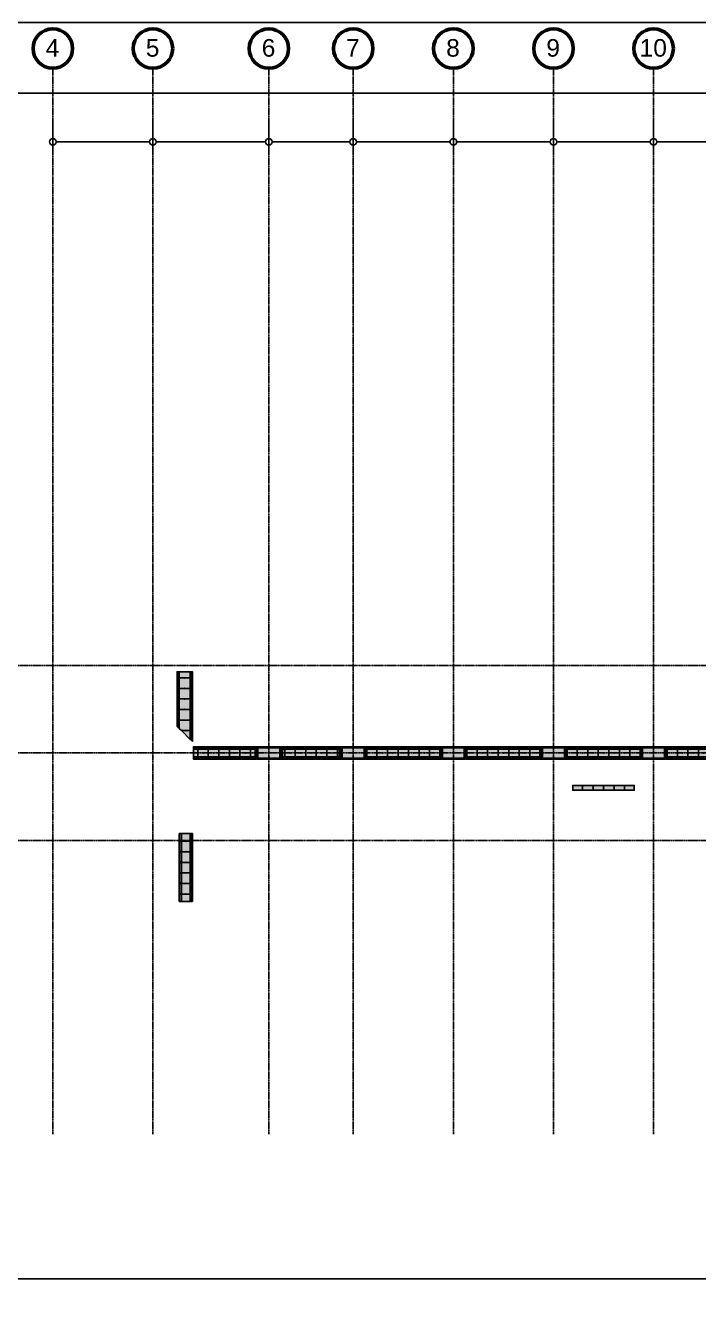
# Model space of a CAD drawing. Header units: millimetres. Extents: x -70132 to 394080, y -1879526 to 121974.
# Drawn here: x 14599 to 91199, y -1453672 to -1308031 of the extents above; entities that cross this region are included whole.
import ezdxf

# ---------------------------------------------------------------- set-up
doc = ezdxf.new("R2010")
doc.units = ezdxf.units.MM
doc.linetypes.add('DPA_Grid _ Level 100', pattern=[10, 5.5, -1.6, 1.3, -1.6])
for name, color, linetype in [('000 - CONCRETE_COL_CUT_COLOR_5', 5, 'Continuous'), ('000 - CONCRETE_COL_HATCH_', 251, 'Continuous'), ('000 - CONCRETE_WALL_CUT_COLOR_1', 1, 'Continuous'), ('000 - CONCRETE_WALL_HATCH_', 251, 'Continuous'), ('009 - AHP_06_PANEL_HATCH_', 251, 'Continuous'), ('009 - AHP_06_PANEL_MAIN_COLOR_1', 3, 'Continuous'), ('009 - AHP_06_PANEL_SYMBOL_', 251, 'Continuous')]:
    doc.layers.add(name, color=color, linetype=linetype)
for name, color, linetype, lineweight in [('A-ANNO-DIMS', 1, 'Continuous', 9), ('S-GRID', 251, 'Continuous', 9), ('S-GRID-IDEN', 3, 'Continuous', 50)]:
    doc.layers.add(name, color=color, linetype=linetype, lineweight=lineweight)
doc.styles.add('Arial_1', font='arial.ttf', dxfattribs={"height": 2000})
doc.styles.add('Arial_2', font='arial.ttf', dxfattribs={"height": 3})
doc.dimstyles.new('DPA-DIM-3_0_C-C', dxfattribs={"dimscale": 304.8, "dimtxt": 1530.3891, "dimasz": 2.46063, "dimexe": 3.28084, "dimexo": 0.0625, "dimgap": 0.82021, "dimtad": 1, "dimdec": 0, "dimzin": 0, "dimdsep": 46, "dimtxsty": 'Arial_2', "dimblk1": 'DOTBLANK', "dimblk2": 'DOTBLANK', "dimsah": 1, "dimcen": 0.09, "dimdle": 3.28084, "dimadec": 8, "dimazin": 0, "dimtfac": 1, "dimtdec": 4, "dimtix": 1, "dimtmove": 0, "dimatfit": 3, "dimfxl": 6.56168, "dimfxlon": 1, "dimtvp": 1, "dimtolj": 1, "dimtzin": 0, "dimarcsym": 2})

# ---------------------------------------------------------------- blocks, each defined once
blk = doc.blocks.new('Grid - 100 Scale-586761-4130-01 MULTIPURPOSE LEVEL- REFLECTED CEILING PLAN')
at = {"layer": 'S-GRID-IDEN'}
blk.add_circle((0, 0), 4.5, dxfattribs=at)
blk = doc.blocks.new('A$C1d97255a')
at = {"layer": 'Defpoints', "color": 250, "linetype": 'DPA_Grid _ Level 100'}
for p, q in [((24895.5, -47274.3), (24895.5, 74011.8)), ((36295.5, -47274.3), (36295.5, 74011.8)), ((49495.5, -47274.3), (49495.5, 74011.8)), ((59095.5, -47274.3), (59095.5, 74011.8)), ((70495.5, -47274.3), (70495.5, 74011.8)), ((81895.5, -47274.3), (81895.5, 74011.8)), ((93295.5, -47274.3), (93295.5, 74011.8)), ((304502.9, 6050), (-58435, 6050)), ((304502.9, -3900), (-58435, -3900)), ((304502.9, -13850), (-58435, -13850))]:
    blk.add_line(p, q, dxfattribs=at)
at = {"layer": 'Defpoints', "color": 250, "xscale": 499.9999999999994, "yscale": 499.9999999999994, "zscale": 499.9999999999994}
for p in [(24895.5, 76261.8), (36295.5, 76261.8), (49495.5, 76261.8), (59095.5, 76261.8), (70495.5, 76261.8), (81895.5, 76261.8), (93295.5, 76261.8)]:
    blk.add_blockref('Grid - 100 Scale-586761-4130-01 MULTIPURPOSE LEVEL- REFLECTED CEILING PLAN', p, dxfattribs=at)
at = {"layer": 'Defpoints', "color": 250, "lineweight": 9, "char_height": 2000, "attachment_point": 1, "style": 'Arial_1'}
for s, insert, width in [('4', (24079.1, 77341.3), 1883.966), ('5', (35479.1, 77341.3), 1883.966), ('6', (48679.1, 77341.3), 1883.966), ('7', (58279.1, 77341.3), 1883.966), ('8', (69679.1, 77341.3), 1883.966), ('9', (81079.1, 77341.3), 1883.966), ('10', (91701.6, 77341.3), 3767.931)]:
    blk.add_mtext(s, dxfattribs=dict(at, insert=insert, width=width))
blk = doc.blocks.new('_DotBlank')
at = {"color": 0, "linetype": 'ByBlock', "lineweight": -2}
blk.add_line((-0.5, 0), (-1, 0), dxfattribs=at)
blk.add_circle((0, 0), 0.5, dxfattribs=at)
blk = doc.blocks.new('*D1406')
at = {"layer": 'A-ANNO-DIMS', "color": 0, "lineweight": -2, "transparency": 16777216}
for p, q in [((17699, -1319271), (17699, -1322252)), ((29099, -1319271), (29099, -1322252)), ((18449, -1321252), (28349, -1321252))]:
    blk.add_line(p, q, dxfattribs=at)
at = {"layer": 'Defpoints', "color": 0, "transparency": 16777216}
for p in [(17699, -1319252), (29099, -1319252), (29099, -1321252)]:
    blk.add_point(p, dxfattribs=at)
at = {"layer": 'A-ANNO-DIMS', "color": 0, "lineweight": -2, "transparency": 16777216, "xscale": 750, "yscale": 750, "zscale": 750, "rotation": 180}
blk.add_blockref('_DotBlank', (17699, -1321252), dxfattribs=at)
at = {"layer": 'A-ANNO-DIMS', "color": 0, "lineweight": -2, "transparency": 16777216, "xscale": 750, "yscale": 750, "zscale": 750}
blk.add_blockref('_DotBlank', (29099, -1321252), dxfattribs=at)
at = {"layer": 'A-ANNO-DIMS', "color": 0, "transparency": 16777216, "insert": (23399, -1321000), "char_height": 3, "width": 6922.07, "attachment_point": 5, "style": 'Arial_2'}
blk.add_mtext('\\A1;11400', dxfattribs=at)
blk = doc.blocks.new('*D1407')
at = {"layer": 'A-ANNO-DIMS', "color": 0, "lineweight": -2, "transparency": 16777216}
for p, q in [((29099, -1319271), (29099, -1322252)), ((42299, -1319271), (42299, -1322252)), ((29849, -1321252), (41549, -1321252))]:
    blk.add_line(p, q, dxfattribs=at)
at = {"layer": 'Defpoints', "color": 0, "transparency": 16777216}
for p in [(29099, -1319252), (42299, -1319252), (42299, -1321252)]:
    blk.add_point(p, dxfattribs=at)
at = {"layer": 'A-ANNO-DIMS', "color": 0, "lineweight": -2, "transparency": 16777216, "xscale": 750, "yscale": 750, "zscale": 750, "rotation": 180}
blk.add_blockref('_DotBlank', (29099, -1321252), dxfattribs=at)
at = {"layer": 'A-ANNO-DIMS', "color": 0, "lineweight": -2, "transparency": 16777216, "xscale": 750, "yscale": 750, "zscale": 750}
blk.add_blockref('_DotBlank', (42299, -1321252), dxfattribs=at)
at = {"layer": 'A-ANNO-DIMS', "color": 0, "transparency": 16777216, "insert": (35699, -1321000), "char_height": 3, "width": 6922.07, "attachment_point": 5, "style": 'Arial_2'}
blk.add_mtext('\\A1;13200', dxfattribs=at)
blk = doc.blocks.new('*D1408')
at = {"layer": 'A-ANNO-DIMS', "color": 0, "lineweight": -2, "transparency": 16777216}
for p, q in [((42299, -1319271), (42299, -1322252)), ((51899, -1319271), (51899, -1322252)), ((43049, -1321252), (51149, -1321252))]:
    blk.add_line(p, q, dxfattribs=at)
at = {"layer": 'Defpoints', "color": 0, "transparency": 16777216}
for p in [(42299, -1319252), (51899, -1319252), (51899, -1321252)]:
    blk.add_point(p, dxfattribs=at)
at = {"layer": 'A-ANNO-DIMS', "color": 0, "lineweight": -2, "transparency": 16777216, "xscale": 750, "yscale": 750, "zscale": 750, "rotation": 180}
blk.add_blockref('_DotBlank', (42299, -1321252), dxfattribs=at)
at = {"layer": 'A-ANNO-DIMS', "color": 0, "lineweight": -2, "transparency": 16777216, "xscale": 750, "yscale": 750, "zscale": 750}
blk.add_blockref('_DotBlank', (51899, -1321252), dxfattribs=at)
at = {"layer": 'A-ANNO-DIMS', "color": 0, "transparency": 16777216, "insert": (47099, -1321000), "char_height": 3, "width": 5537.65, "attachment_point": 5, "style": 'Arial_2'}
blk.add_mtext('\\A1;9600', dxfattribs=at)
blk = doc.blocks.new('*D1409')
at = {"layer": 'A-ANNO-DIMS', "color": 0, "lineweight": -2, "transparency": 16777216}
for p, q in [((51899, -1319271), (51899, -1322252)), ((63299, -1319271), (63299, -1322252)), ((52649, -1321252), (62549, -1321252))]:
    blk.add_line(p, q, dxfattribs=at)
at = {"layer": 'Defpoints', "color": 0, "transparency": 16777216}
for p in [(51899, -1319252), (63299, -1319252), (63299, -1321252)]:
    blk.add_point(p, dxfattribs=at)
at = {"layer": 'A-ANNO-DIMS', "color": 0, "lineweight": -2, "transparency": 16777216, "xscale": 750, "yscale": 750, "zscale": 750, "rotation": 180}
blk.add_blockref('_DotBlank', (51899, -1321252), dxfattribs=at)
at = {"layer": 'A-ANNO-DIMS', "color": 0, "lineweight": -2, "transparency": 16777216, "xscale": 750, "yscale": 750, "zscale": 750}
blk.add_blockref('_DotBlank', (63299, -1321252), dxfattribs=at)
at = {"layer": 'A-ANNO-DIMS', "color": 0, "transparency": 16777216, "insert": (57599, -1321000), "char_height": 3, "width": 6922.07, "attachment_point": 5, "style": 'Arial_2'}
blk.add_mtext('\\A1;11400', dxfattribs=at)
blk = doc.blocks.new('*D1410')
at = {"layer": 'A-ANNO-DIMS', "color": 0, "lineweight": -2, "transparency": 16777216}
for p, q in [((63299, -1319271), (63299, -1322252)), ((74699, -1319271), (74699, -1322252)), ((64049, -1321252), (73949, -1321252))]:
    blk.add_line(p, q, dxfattribs=at)
at = {"layer": 'Defpoints', "color": 0, "transparency": 16777216}
for p in [(63299, -1319252), (74699, -1319252), (74699, -1321252)]:
    blk.add_point(p, dxfattribs=at)
at = {"layer": 'A-ANNO-DIMS', "color": 0, "lineweight": -2, "transparency": 16777216, "xscale": 750, "yscale": 750, "zscale": 750, "rotation": 180}
blk.add_blockref('_DotBlank', (63299, -1321252), dxfattribs=at)
at = {"layer": 'A-ANNO-DIMS', "color": 0, "lineweight": -2, "transparency": 16777216, "xscale": 750, "yscale": 750, "zscale": 750}
blk.add_blockref('_DotBlank', (74699, -1321252), dxfattribs=at)
at = {"layer": 'A-ANNO-DIMS', "color": 0, "transparency": 16777216, "insert": (68999, -1321000), "char_height": 3, "width": 6922.07, "attachment_point": 5, "style": 'Arial_2'}
blk.add_mtext('\\A1;11400', dxfattribs=at)
blk = doc.blocks.new('*D1411')
at = {"layer": 'A-ANNO-DIMS', "color": 0, "lineweight": -2, "transparency": 16777216}
for p, q in [((74699, -1319271), (74699, -1322252)), ((86099, -1319271), (86099, -1322252)), ((75449, -1321252), (85349, -1321252))]:
    blk.add_line(p, q, dxfattribs=at)
at = {"layer": 'Defpoints', "color": 0, "transparency": 16777216}
for p in [(74699, -1319252), (86099, -1319252), (86099, -1321252)]:
    blk.add_point(p, dxfattribs=at)
at = {"layer": 'A-ANNO-DIMS', "color": 0, "lineweight": -2, "transparency": 16777216, "xscale": 750, "yscale": 750, "zscale": 750, "rotation": 180}
blk.add_blockref('_DotBlank', (74699, -1321252), dxfattribs=at)
at = {"layer": 'A-ANNO-DIMS', "color": 0, "lineweight": -2, "transparency": 16777216, "xscale": 750, "yscale": 750, "zscale": 750}
blk.add_blockref('_DotBlank', (86099, -1321252), dxfattribs=at)
at = {"layer": 'A-ANNO-DIMS', "color": 0, "transparency": 16777216, "insert": (80399, -1321000), "char_height": 3, "width": 6922.07, "attachment_point": 5, "style": 'Arial_2'}
blk.add_mtext('\\A1;11400', dxfattribs=at)
blk = doc.blocks.new('*D1412')
at = {"layer": 'A-ANNO-DIMS', "color": 0, "lineweight": -2, "transparency": 16777216}
for p, q in [((86099, -1319271), (86099, -1322252)), ((97499, -1319271), (97499, -1322252)), ((86849, -1321252), (96749, -1321252))]:
    blk.add_line(p, q, dxfattribs=at)
at = {"layer": 'Defpoints', "color": 0, "transparency": 16777216}
for p in [(86099, -1319252), (97499, -1319252), (97499, -1321252)]:
    blk.add_point(p, dxfattribs=at)
at = {"layer": 'A-ANNO-DIMS', "color": 0, "lineweight": -2, "transparency": 16777216, "xscale": 750, "yscale": 750, "zscale": 750, "rotation": 180}
blk.add_blockref('_DotBlank', (86099, -1321252), dxfattribs=at)
at = {"layer": 'A-ANNO-DIMS', "color": 0, "lineweight": -2, "transparency": 16777216, "xscale": 750, "yscale": 750, "zscale": 750}
blk.add_blockref('_DotBlank', (97499, -1321252), dxfattribs=at)
at = {"layer": 'A-ANNO-DIMS', "color": 0, "transparency": 16777216, "insert": (91799, -1321000), "char_height": 3, "width": 6922.07, "attachment_point": 5, "style": 'Arial_2'}
blk.add_mtext('\\A1;11400', dxfattribs=at)
blk = doc.blocks.new('*D1403')
at = {"layer": 'A-ANNO-DIMS', "color": 0, "lineweight": -2, "transparency": 16777216}
for p, q in [((-22201, -1313726), (-22201, -1316707)), ((275849, -1313726), (275849, -1316707)), ((-21451, -1315707), (275099, -1315707))]:
    blk.add_line(p, q, dxfattribs=at)
at = {"layer": 'Defpoints', "color": 0, "transparency": 16777216}
for p in [(-22201, -1313707), (275849, -1313707), (275849, -1315707)]:
    blk.add_point(p, dxfattribs=at)
at = {"layer": 'A-ANNO-DIMS', "color": 0, "lineweight": -2, "transparency": 16777216, "xscale": 750, "yscale": 750, "zscale": 750, "rotation": 180}
blk.add_blockref('_DotBlank', (-22201, -1315707), dxfattribs=at)
at = {"layer": 'A-ANNO-DIMS', "color": 0, "lineweight": -2, "transparency": 16777216, "xscale": 750, "yscale": 750, "zscale": 750}
blk.add_blockref('_DotBlank', (275849, -1315707), dxfattribs=at)
at = {"layer": 'A-ANNO-DIMS', "color": 0, "transparency": 16777216, "insert": (126824, -1315456), "char_height": 3, "width": 8306.48, "attachment_point": 5, "style": 'Arial_2'}
blk.add_mtext('\\A1;298050', dxfattribs=at)
blk = doc.blocks.new('*U1328')
blk.add_point((0, 0))
at = {"layer": '009 - AHP_06_PANEL_MAIN_COLOR_1'}
blk.add_lwpolyline([(-600, -450), (600, -450), (600, 450), (-600, 450)], close=True, dxfattribs=at)
blk = doc.blocks.new('*U1391')
at = {"layer": '009 - AHP_06_PANEL_MAIN_COLOR_1'}
blk.add_lwpolyline([(0, -450), (550, -450), (550, 450), (0, 450)], close=True, dxfattribs=at)
at = {"layer": '009 - AHP_06_PANEL_SYMBOL_'}
blk.add_point((0, 0), dxfattribs=at)
blk = doc.blocks.new('TA_TEMP_COL')
at = {"layer": '000 - CONCRETE_COL_HATCH_', "linetype": 'ByBlock'}
h = blk.add_hatch(dxfattribs=at)
h.set_pattern_fill('AR-CONC', color=256, scale=0.5)
h.set_pattern_definition([(50, (217450, 7587.5), (91.092334, -7.969543), [9.525, -104.775]), (355, (217450, 7587.5), (-17.62171, 95.528423), [7.62, -83.820292]), (100.451445, (217457.59, 7586.84), (73.470624, 87.558876), [8.095004, -89.045122]), (46.1842, (217450, 7612.9), (135.53952, -21.021164), [14.2875, -157.1625]), (96.63556, (217461.3, 7611.15), (118.70207, 123.71306), [12.14251, -133.5678]), (351.18415, (217450, 7612.9), (118.70207, 123.71306), [11.42998, -125.72987]), (21, (217462.7, 7606.55), (75.807196, -51.1326), [9.525, -104.775]), (326, (217462.7, 7606.55), (30.901014, 92.093983), [7.62, -83.82]), (71.451445, (217469.02, 7602.29), (106.70821, 40.961384), [8.095004, -89.04497]), (37.5, (217450, 7587.5), (1.5443016, 42.2775194), [0, -82.804, 0, -85.09, 0, -84.1375]), (7.5, (217450, 7587.5), (33.409831, 50.090287), [0, -48.514, 0, -80.899, 0, -32.0675]), (327.5, (217421.68, 7587.5), (67.7952976, -2.864372), [0, -31.75, 0, -99.06, 0, -131.445]), (317.5, (217408.98, 7587.5), (74.06459, 12.713246), [0, -41.275, 0, -65.786, 0, -93.345])])
h.paths.add_polyline_path([(-1250, -600), (1250, -600), (1250, 600), (-1250, 600)])
at = {"layer": '000 - CONCRETE_WALL_HATCH_', "linetype": 'ByBlock'}
h = blk.add_hatch(dxfattribs=at)
h.set_pattern_fill('ANSI37', color=256, scale=0.1)
h.set_pattern_definition([(45, (217450, 7587.5), (-0.22450640303, 0.22450640303), []), (135, (217450, 7587.5), (-0.22450640303, -0.22450640303), [])])
h.paths.add_polyline_path([(1350, -700), (1500, -550), (1500, 550), (1350, 700), (-1350, 700), (-1500, 550), (-1500, -550), (-1350, -700)])
h.paths.add_polyline_path([(-1342, -680), (-1480, -542), (-1480, 542), (-1342, 680), (1342, 680), (1480, 542), (1480, -542), (1342, -680)], flags=16)
at = {"layer": '000 - CONCRETE_COL_CUT_COLOR_5', "linetype": 'ByBlock'}
blk.add_lwpolyline([(-1250, -600), (1250, -600), (1250, 600), (-1250, 600)], close=True, dxfattribs=at)
at = {"layer": '000 - CONCRETE_WALL_CUT_COLOR_1', "linetype": 'ByBlock'}
blk.add_lwpolyline([(1350, -700), (1500, -550), (1500, 550), (1350, 700), (-1350, 700), (-1500, 550), (-1500, -550), (-1350, -700)], close=True, dxfattribs=at)
at = {"layer": '000 - CONCRETE_WALL_CUT_COLOR_1', "color": 1, "linetype": 'ByBlock'}
for points in [[(-1342, -680), (-1480, -542), (-1480, 542), (-1342, 680), (1342, 680), (1480, 542), (1480, -542), (1342, -680)], [(-1400, -509), (-1400, 509), (-1309, 600), (1309, 600), (1400, 509), (1400, -509), (1309, -600), (-1309, -600), (-1400, -509)]]:
    blk.add_lwpolyline(points, close=True, dxfattribs=at)
at = {"layer": 'Defpoints', "linetype": 'ByBlock'}
blk.add_point((0, 0), dxfattribs=at)
blk = doc.blocks.new('*U1329')
blk.add_point((0, 0))
at = {"layer": '009 - AHP_06_PANEL_MAIN_COLOR_1'}
blk.add_lwpolyline([(-600, -100), (600, -100), (600, 100), (-600, 100)], close=True, dxfattribs=at)
blk = doc.blocks.new('*U1332')
at = {"layer": '009 - AHP_06_PANEL_MAIN_COLOR_1'}
blk.add_lwpolyline([(0, -450), (500, -450), (500, 450), (0, 450)], close=True, dxfattribs=at)
at = {"layer": '009 - AHP_06_PANEL_SYMBOL_'}
blk.add_point((0, 0), dxfattribs=at)
blk = doc.blocks.new('*U1331')
at = {"layer": '009 - AHP_06_PANEL_MAIN_COLOR_1'}
blk.add_lwpolyline([(0, -100), (500, -100), (500, 100), (0, 100)], close=True, dxfattribs=at)
at = {"layer": '009 - AHP_06_PANEL_SYMBOL_'}
blk.add_point((0, 0), dxfattribs=at)
blk = doc.blocks.new('*U1330')
at = {"layer": '009 - AHP_06_PANEL_MAIN_COLOR_1'}
blk.add_lwpolyline([(0, -100), (500, -100), (500, 100), (0, 100)], close=True, dxfattribs=at)
at = {"layer": '009 - AHP_06_PANEL_SYMBOL_'}
blk.add_point((0, 0), dxfattribs=at)
blk = doc.blocks.new('*U1334')
at = {"layer": '009 - AHP_06_PANEL_MAIN_COLOR_1'}
blk.add_lwpolyline([(0, -625), (1200, -625), (1200, 625), (0, 625)], close=True, dxfattribs=at)
at = {"layer": '009 - AHP_06_PANEL_SYMBOL_'}
blk.add_point((0, 0), dxfattribs=at)
blk = doc.blocks.new('*U1360')
blk.add_point((0, 0))
at = {"layer": '009 - AHP_06_PANEL_MAIN_COLOR_1'}
blk.add_lwpolyline([(1012, 506), (0, 506), (0, -506), (0, -506)], close=True, dxfattribs=at)
blk = doc.blocks.new('*U1382')
at = {"layer": '009 - AHP_06_PANEL_MAIN_COLOR_1'}
blk.add_lwpolyline([(0, -625), (700, -625), (700, 625), (0, 625)], close=True, dxfattribs=at)
at = {"layer": '009 - AHP_06_PANEL_SYMBOL_'}
blk.add_point((0, 0), dxfattribs=at)
blk = doc.blocks.new('*U1336')
at = {"layer": '009 - AHP_06_PANEL_MAIN_COLOR_1'}
blk.add_lwpolyline([(0, -100), (1200, -100), (1200, 100), (0, 100)], close=True, dxfattribs=at)
at = {"layer": '009 - AHP_06_PANEL_SYMBOL_'}
blk.add_point((0, 0), dxfattribs=at)
blk = doc.blocks.new('*U1383')
at = {"layer": '009 - AHP_06_PANEL_MAIN_COLOR_1'}
blk.add_lwpolyline([(0, -100), (700, -100), (700, 100), (0, 100)], close=True, dxfattribs=at)
at = {"layer": '009 - AHP_06_PANEL_SYMBOL_'}
blk.add_point((0, 0), dxfattribs=at)
blk = doc.blocks.new('*U1381')
at = {"layer": '009 - AHP_06_PANEL_MAIN_COLOR_1'}
blk.add_lwpolyline([(0, -100), (700, -100), (700, 100), (0, 100)], close=True, dxfattribs=at)
at = {"layer": '009 - AHP_06_PANEL_SYMBOL_'}
blk.add_point((0, 0), dxfattribs=at)
blk = doc.blocks.new('*U1361')
blk.add_point((0, 0))
at = {"layer": '009 - AHP_06_PANEL_MAIN_COLOR_1'}
blk.add_lwpolyline([(912, 100), (0, 100), (0, -100), (712, -100)], close=True, dxfattribs=at)
blk = doc.blocks.new('*U1362')
blk.add_point((0, 0))
at = {"layer": '009 - AHP_06_PANEL_MAIN_COLOR_1'}
blk.add_lwpolyline([(1262, 100), (0, 100), (0, -100), (1062, -100)], close=True, dxfattribs=at)
blk = doc.blocks.new('*U1402')
at = {"layer": '009 - AHP_06_PANEL_MAIN_COLOR_1'}
blk.add_lwpolyline([(0, -275), (1200, -275), (1200, 275), (0, 275)], close=True, dxfattribs=at)
at = {"layer": '009 - AHP_06_PANEL_SYMBOL_'}
blk.add_point((0, 0), dxfattribs=at)
blk = doc.blocks.new('*U1401')
at = {"layer": '009 - AHP_06_PANEL_MAIN_COLOR_1'}
blk.add_lwpolyline([(0, -275), (1200, -275), (1200, 275), (0, 275)], close=True, dxfattribs=at)
at = {"layer": '009 - AHP_06_PANEL_SYMBOL_'}
blk.add_point((0, 0), dxfattribs=at)
blk = doc.blocks.new('*U1377')
at = {"layer": '009 - AHP_06_PANEL_MAIN_COLOR_1'}
blk.add_lwpolyline([(0, -500), (1200, -500), (1200, 500), (0, 500)], close=True, dxfattribs=at)
at = {"layer": '009 - AHP_06_PANEL_SYMBOL_'}
blk.add_point((0, 0), dxfattribs=at)
blk = doc.blocks.new('*U1398')
at = {"layer": '009 - AHP_06_PANEL_MAIN_COLOR_1'}
blk.add_lwpolyline([(0, -500), (850, -500), (850, 500), (0, 500)], close=True, dxfattribs=at)
at = {"layer": '009 - AHP_06_PANEL_SYMBOL_'}
blk.add_point((0, 0), dxfattribs=at)
blk = doc.blocks.new('*U1376')
at = {"layer": '009 - AHP_06_PANEL_MAIN_COLOR_1'}
blk.add_lwpolyline([(0, -100), (1200, -100), (1200, 100), (0, 100)], close=True, dxfattribs=at)
at = {"layer": '009 - AHP_06_PANEL_SYMBOL_'}
blk.add_point((0, 0), dxfattribs=at)
blk = doc.blocks.new('*U1400')
at = {"layer": '009 - AHP_06_PANEL_MAIN_COLOR_1'}
blk.add_lwpolyline([(0, -100), (850, -100), (850, 100), (0, 100)], close=True, dxfattribs=at)
at = {"layer": '009 - AHP_06_PANEL_SYMBOL_'}
blk.add_point((0, 0), dxfattribs=at)
blk = doc.blocks.new('*U1375')
at = {"layer": '009 - AHP_06_PANEL_MAIN_COLOR_1'}
blk.add_lwpolyline([(0, -100), (1200, -100), (1200, 100), (0, 100)], close=True, dxfattribs=at)
at = {"layer": '009 - AHP_06_PANEL_SYMBOL_'}
blk.add_point((0, 0), dxfattribs=at)
blk = doc.blocks.new('*U1399')
at = {"layer": '009 - AHP_06_PANEL_MAIN_COLOR_1'}
blk.add_lwpolyline([(0, -100), (850, -100), (850, 100), (0, 100)], close=True, dxfattribs=at)
at = {"layer": '009 - AHP_06_PANEL_SYMBOL_'}
blk.add_point((0, 0), dxfattribs=at)
blk = doc.blocks.new('*U1378')
at = {"layer": '009 - AHP_06_PANEL_MAIN_COLOR_1'}
blk.add_lwpolyline([(0, -500), (875, -500), (875, 500), (0, 500)], close=True, dxfattribs=at)
at = {"layer": '009 - AHP_06_PANEL_SYMBOL_'}
blk.add_point((0, 0), dxfattribs=at)
blk = doc.blocks.new('*U1380')
at = {"layer": '009 - AHP_06_PANEL_MAIN_COLOR_1'}
blk.add_lwpolyline([(0, -100), (875, -100), (875, 100), (0, 100)], close=True, dxfattribs=at)
at = {"layer": '009 - AHP_06_PANEL_SYMBOL_'}
blk.add_point((0, 0), dxfattribs=at)
blk = doc.blocks.new('*U1379')
at = {"layer": '009 - AHP_06_PANEL_MAIN_COLOR_1'}
blk.add_lwpolyline([(0, -100), (875, -100), (875, 100), (0, 100)], close=True, dxfattribs=at)
at = {"layer": '009 - AHP_06_PANEL_SYMBOL_'}
blk.add_point((0, 0), dxfattribs=at)
blk = doc.blocks.new('*U1390')
at = {"layer": '009 - AHP_06_PANEL_MAIN_COLOR_1'}
blk.add_lwpolyline([(679, 200), (0, 200), (0, 0), (550, 0), (550, 71)], close=True, dxfattribs=at)
blk = doc.blocks.new('*U1393')
at = {"layer": '009 - AHP_06_PANEL_MAIN_COLOR_1'}
blk.add_lwpolyline([(0, -450), (250, -450), (250, 450), (0, 450)], close=True, dxfattribs=at)
at = {"layer": '009 - AHP_06_PANEL_SYMBOL_'}
blk.add_point((0, 0), dxfattribs=at)
blk = doc.blocks.new('*U1392')
at = {"layer": '009 - AHP_06_PANEL_MAIN_COLOR_1'}
blk.add_lwpolyline([(379, 200), (0, 200), (0, 0), (250, 0), (250, 71)], close=True, dxfattribs=at)
blk = doc.blocks.new('*U1395')
at = {"layer": '009 - AHP_06_PANEL_MAIN_COLOR_1'}
blk.add_lwpolyline([(0, -450), (1150, -450), (1150, 450), (0, 450)], close=True, dxfattribs=at)
at = {"layer": '009 - AHP_06_PANEL_SYMBOL_'}
blk.add_point((0, 0), dxfattribs=at)
blk = doc.blocks.new('*U1394')
at = {"layer": '009 - AHP_06_PANEL_MAIN_COLOR_1'}
blk.add_lwpolyline([(1279, 200), (0, 200), (0, 0), (1150, 0), (1150, 71)], close=True, dxfattribs=at)
blk = doc.blocks.new('W-2-PP20-AR-4130-01-A_20260306-090541_AHP_C06_OVL')
at = {"layer": '009 - AHP_06_PANEL_HATCH_', "linetype": 'ByBlock'}
h = blk.add_hatch(dxfattribs=at)
h.set_pattern_fill('ANSI35', color=256, scale=0.5)
h.paths.add_polyline_path([(-8700, 1288), (-8700, 2550), (-8900, 2550), (-8900, 1488)])
h.paths.add_polyline_path([(-10250, 2838), (-10250, 3750), (-10450, 3750), (-10450, 3038)])
h.paths.add_polyline_path([(-8900, 3750), (-8900, 2550), (-8700, 2550), (-8700, 3750)])
h.paths.add_polyline_path([(-10450, 4950), (-10450, 3750), (-10250, 3750), (-10250, 4950)])
h.paths.add_polyline_path([(-8900, 4950), (-8900, 3750), (-8700, 3750), (-8700, 4950)])
h.paths.add_polyline_path([(-10450, 6150), (-10450, 4950), (-10250, 4950), (-10250, 6150)])
h.paths.add_polyline_path([(-8900, 6150), (-8900, 4950), (-8700, 4950), (-8700, 6150)])
h.paths.add_polyline_path([(-10450, 7350), (-10450, 6150), (-10250, 6150), (-10250, 7350)])
h.paths.add_polyline_path([(-8900, 7350), (-8900, 6150), (-8700, 6150), (-8700, 7350)])
h.paths.add_polyline_path([(-10250, 8550), (-10250, 9250), (-10450, 9250), (-10450, 8550)])
h.paths.add_polyline_path([(-10450, 8550), (-10450, 7350), (-10250, 7350), (-10250, 8550)])
h.paths.add_polyline_path([(-8700, 8550), (-8700, 9250), (-8900, 9250), (-8900, 8550)])
h.paths.add_polyline_path([(-8900, 8550), (-8900, 7350), (-8700, 7350), (-8700, 8550)])
h.paths.add_polyline_path([(-8950, 8550), (-8950, 9250), (-10200, 9250), (-10200, 8550)])
h.paths.add_polyline_path([(-8950, 3750), (-10200, 3750), (-10200, 2788), (-9962, 2550), (-8950, 2550)])
h.paths.add_polyline_path([(-10200, 4950), (-10200, 3750), (-8950, 3750), (-8950, 4950)])
h.paths.add_polyline_path([(-10200, 6150), (-10200, 4950), (-8950, 4950), (-8950, 6150)])
h.paths.add_polyline_path([(-10200, 7350), (-10200, 6150), (-8950, 6150), (-8950, 7350)])
h.paths.add_polyline_path([(-8950, 1538), (-8950, 2550), (-9962, 2550)])
h.paths.add_polyline_path([(-10200, 8550), (-10200, 7350), (-8950, 7350), (-8950, 8550)])
edge = h.paths.add_edge_path(flags=17)
edge.add_line((-8900, 1488), (-8700, 1488))
h = blk.add_hatch(dxfattribs=at)
h.set_pattern_fill('ANSI35', color=256, scale=0.5)
h.paths.add_polyline_path([(-1421, -700), (-2100, -700), (-2100, -500), (-1550, -500), (-1550, -571)])
h.paths.add_polyline_path([(-1421, 700), (-2100, 700), (-2100, 500), (-1550, 500), (-1550, 571)])
h.paths.add_polyline_path([(-8100, -500), (-8600, -500), (-8600, -700), (-8100, -700)])
h.paths.add_polyline_path([(-8100, 700), (-8600, 700), (-8600, 500), (-8100, 500)])
h.paths.add_polyline_path([(-8100, 450), (-8600, 450), (-8600, -450), (-8100, -450)])
h.paths.add_polyline_path([(-8100, -700), (-6900, -700), (-6900, -500), (-8100, -500)])
h.paths.add_polyline_path([(-8100, 500), (-6900, 500), (-6900, 700), (-8100, 700)])
h.paths.add_polyline_path([(-6900, -700), (-5700, -700), (-5700, -500), (-6900, -500)])
h.paths.add_polyline_path([(-6900, 500), (-5700, 500), (-5700, 700), (-6900, 700)])
h.paths.add_polyline_path([(-5700, -700), (-4500, -700), (-4500, -500), (-5700, -500)])
h.paths.add_polyline_path([(-5700, 500), (-4500, 500), (-4500, 700), (-5700, 700)])
h.paths.add_polyline_path([(-4500, -700), (-3300, -700), (-3300, -500), (-4500, -500)])
h.paths.add_polyline_path([(-4500, 500), (-3300, 500), (-3300, 700), (-4500, 700)])
h.paths.add_polyline_path([(-3300, -700), (-2100, -700), (-2100, -500), (-3300, -500)])
h.paths.add_polyline_path([(-3300, 500), (-2100, 500), (-2100, 700), (-3300, 700)])
h.paths.add_polyline_path([(-8100, -450), (-6900, -450), (-6900, 450), (-8100, 450)])
h.paths.add_polyline_path([(-6900, -450), (-5700, -450), (-5700, 450), (-6900, 450)])
h.paths.add_polyline_path([(-5700, -450), (-4500, -450), (-4500, 450), (-5700, 450)])
h.paths.add_polyline_path([(-4500, -450), (-3300, -450), (-3300, 450), (-4500, 450)])
h.paths.add_polyline_path([(-3300, -450), (-2100, -450), (-2100, 450), (-3300, 450)])
h.paths.add_polyline_path([(-2100, -450), (-1550, -450), (-1550, 450), (-2100, 450)])
edge = h.paths.add_edge_path()
edge.add_line((-8900, 1488), (-8700, 1488))
h = blk.add_hatch(dxfattribs=at)
h.set_pattern_fill('ANSI35', color=256, scale=0.5)
h.paths.add_polyline_path([(8179, -700), (7800, -700), (7800, -500), (8050, -500), (8050, -571)])
h.paths.add_polyline_path([(8179, 700), (7800, 700), (7800, 500), (8050, 500), (8050, 571)])
h.paths.add_polyline_path([(7800, 450), (8050, 450), (8050, -450), (7800, -450)])
h.paths.add_polyline_path([(1421, -700), (1800, -700), (1800, -500), (1550, -500), (1550, -571)])
h.paths.add_polyline_path([(1421, 700), (1800, 700), (1800, 500), (1550, 500), (1550, 571)])
h.paths.add_polyline_path([(1800, -450), (1550, -450), (1550, 450), (1800, 450)])
h.paths.add_polyline_path([(1800, -700), (3000, -700), (3000, -500), (1800, -500)])
h.paths.add_polyline_path([(1800, 500), (3000, 500), (3000, 700), (1800, 700)])
h.paths.add_polyline_path([(1800, -450), (3000, -450), (3000, 450), (1800, 450)])
h.paths.add_polyline_path([(3000, -700), (4200, -700), (4200, -500), (3000, -500)])
h.paths.add_polyline_path([(3000, 500), (4200, 500), (4200, 700), (3000, 700)])
h.paths.add_polyline_path([(3000, -450), (4200, -450), (4200, 450), (3000, 450)])
h.paths.add_polyline_path([(4200, -700), (5400, -700), (5400, -500), (4200, -500)])
h.paths.add_polyline_path([(4200, 500), (5400, 500), (5400, 700), (4200, 700)])
h.paths.add_polyline_path([(4200, -450), (5400, -450), (5400, 450), (4200, 450)])
h.paths.add_polyline_path([(5400, -700), (6600, -700), (6600, -500), (5400, -500)])
h.paths.add_polyline_path([(5400, 500), (6600, 500), (6600, 700), (5400, 700)])
h.paths.add_polyline_path([(5400, -450), (6600, -450), (6600, 450), (5400, 450)])
h.paths.add_polyline_path([(6600, -700), (7800, -700), (7800, -500), (6600, -500)])
h.paths.add_polyline_path([(6600, 500), (7800, 500), (7800, 700), (6600, 700)])
h.paths.add_polyline_path([(6600, -450), (7800, -450), (7800, 450), (6600, 450)])
h = blk.add_hatch(dxfattribs=at)
h.set_pattern_fill('ANSI35', color=256, scale=0.5)
h.paths.add_polyline_path([(19579, -700), (18300, -700), (18300, -500), (19450, -500), (19450, -571)])
h.paths.add_polyline_path([(19579, 700), (18300, 700), (18300, 500), (19450, 500), (19450, 571)])
h.paths.add_polyline_path([(18300, 450), (19450, 450), (19450, -450), (18300, -450)])
h.paths.add_polyline_path([(11021, -700), (12300, -700), (12300, -500), (11150, -500), (11150, -571)])
h.paths.add_polyline_path([(11021, 700), (12300, 700), (12300, 500), (11150, 500), (11150, 571)])
h.paths.add_polyline_path([(12300, -450), (11150, -450), (11150, 450), (12300, 450)])
h.paths.add_polyline_path([(12300, -700), (13500, -700), (13500, -500), (12300, -500)])
h.paths.add_polyline_path([(12300, 500), (13500, 500), (13500, 700), (12300, 700)])
h.paths.add_polyline_path([(12300, -450), (13500, -450), (13500, 450), (12300, 450)])
h.paths.add_polyline_path([(13500, -700), (14700, -700), (14700, -500), (13500, -500)])
h.paths.add_polyline_path([(13500, 500), (14700, 500), (14700, 700), (13500, 700)])
h.paths.add_polyline_path([(13500, -450), (14700, -450), (14700, 450), (13500, 450)])
h.paths.add_polyline_path([(14700, -700), (15900, -700), (15900, -500), (14700, -500)])
h.paths.add_polyline_path([(14700, 500), (15900, 500), (15900, 700), (14700, 700)])
h.paths.add_polyline_path([(14700, -450), (15900, -450), (15900, 450), (14700, 450)])
h.paths.add_polyline_path([(15900, -700), (17100, -700), (17100, -500), (15900, -500)])
h.paths.add_polyline_path([(15900, 500), (17100, 500), (17100, 700), (15900, 700)])
h.paths.add_polyline_path([(15900, -450), (17100, -450), (17100, 450), (15900, 450)])
h.paths.add_polyline_path([(17100, -700), (18300, -700), (18300, -500), (17100, -500)])
h.paths.add_polyline_path([(17100, 500), (18300, 500), (18300, 700), (17100, 700)])
h.paths.add_polyline_path([(17100, -450), (18300, -450), (18300, 450), (17100, 450)])
h = blk.add_hatch(dxfattribs=at)
h.set_pattern_fill('ANSI35', color=256, scale=0.5)
h.paths.add_polyline_path([(30979, -700), (29700, -700), (29700, -500), (30850, -500), (30850, -571)])
h.paths.add_polyline_path([(30979, 700), (29700, 700), (29700, 500), (30850, 500), (30850, 571)])
h.paths.add_polyline_path([(29700, 450), (30850, 450), (30850, -450), (29700, -450)])
h.paths.add_polyline_path([(22421, -700), (23700, -700), (23700, -500), (22550, -500), (22550, -571)])
h.paths.add_polyline_path([(22421, 700), (23700, 700), (23700, 500), (22550, 500), (22550, 571)])
h.paths.add_polyline_path([(23700, -450), (22550, -450), (22550, 450), (23700, 450)])
h.paths.add_polyline_path([(23700, -700), (24900, -700), (24900, -500), (23700, -500)])
h.paths.add_polyline_path([(23700, 500), (24900, 500), (24900, 700), (23700, 700)])
h.paths.add_polyline_path([(23700, -450), (24900, -450), (24900, 450), (23700, 450)])
h.paths.add_polyline_path([(24900, -700), (26100, -700), (26100, -500), (24900, -500)])
h.paths.add_polyline_path([(24900, 500), (26100, 500), (26100, 700), (24900, 700)])
h.paths.add_polyline_path([(24900, -450), (26100, -450), (26100, 450), (24900, 450)])
h.paths.add_polyline_path([(26100, -700), (27300, -700), (27300, -500), (26100, -500)])
h.paths.add_polyline_path([(26100, 500), (27300, 500), (27300, 700), (26100, 700)])
h.paths.add_polyline_path([(26100, -450), (27300, -450), (27300, 450), (26100, 450)])
h.paths.add_polyline_path([(27300, -700), (28500, -700), (28500, -500), (27300, -500)])
h.paths.add_polyline_path([(27300, 500), (28500, 500), (28500, 700), (27300, 700)])
h.paths.add_polyline_path([(27300, -450), (28500, -450), (28500, 450), (27300, 450)])
h.paths.add_polyline_path([(28500, -700), (29700, -700), (29700, -500), (28500, -500)])
h.paths.add_polyline_path([(28500, 500), (29700, 500), (29700, 700), (28500, 700)])
h.paths.add_polyline_path([(28500, -450), (29700, -450), (29700, 450), (28500, 450)])
h = blk.add_hatch(dxfattribs=at)
h.set_pattern_fill('ANSI35', color=256, scale=0.5)
h.paths.add_polyline_path([(42379, -700), (41100, -700), (41100, -500), (42250, -500), (42250, -571)])
h.paths.add_polyline_path([(42379, 700), (41100, 700), (41100, 500), (42250, 500), (42250, 571)])
h.paths.add_polyline_path([(41100, 450), (42250, 450), (42250, -450), (41100, -450)])
h.paths.add_polyline_path([(33821, -700), (35100, -700), (35100, -500), (33950, -500), (33950, -571)])
h.paths.add_polyline_path([(33821, 700), (35100, 700), (35100, 500), (33950, 500), (33950, 571)])
h.paths.add_polyline_path([(35100, -450), (33950, -450), (33950, 450), (35100, 450)])
h.paths.add_polyline_path([(35100, -700), (36300, -700), (36300, -500), (35100, -500)])
h.paths.add_polyline_path([(35100, 500), (36300, 500), (36300, 700), (35100, 700)])
h.paths.add_polyline_path([(35100, -450), (36300, -450), (36300, 450), (35100, 450)])
h.paths.add_polyline_path([(36300, -700), (37500, -700), (37500, -500), (36300, -500)])
h.paths.add_polyline_path([(36300, 500), (37500, 500), (37500, 700), (36300, 700)])
h.paths.add_polyline_path([(36300, -450), (37500, -450), (37500, 450), (36300, 450)])
h.paths.add_polyline_path([(37500, -700), (38700, -700), (38700, -500), (37500, -500)])
h.paths.add_polyline_path([(37500, 500), (38700, 500), (38700, 700), (37500, 700)])
h.paths.add_polyline_path([(37500, -450), (38700, -450), (38700, 450), (37500, 450)])
h.paths.add_polyline_path([(38700, -700), (39900, -700), (39900, -500), (38700, -500)])
h.paths.add_polyline_path([(38700, 500), (39900, 500), (39900, 700), (38700, 700)])
h.paths.add_polyline_path([(38700, -450), (39900, -450), (39900, 450), (38700, 450)])
h.paths.add_polyline_path([(39900, -700), (41100, -700), (41100, -500), (39900, -500)])
h.paths.add_polyline_path([(39900, 500), (41100, 500), (41100, 700), (39900, 700)])
h.paths.add_polyline_path([(39900, -450), (41100, -450), (41100, 450), (39900, 450)])
h = blk.add_hatch(dxfattribs=at)
h.set_pattern_fill('ANSI35', color=256, scale=0.5)
h.paths.add_polyline_path([(53779, -700), (52500, -700), (52500, -500), (53650, -500), (53650, -571)])
h.paths.add_polyline_path([(53779, 700), (52500, 700), (52500, 500), (53650, 500), (53650, 571)])
h.paths.add_polyline_path([(52500, 450), (53650, 450), (53650, -450), (52500, -450)])
h.paths.add_polyline_path([(45221, -700), (46500, -700), (46500, -500), (45350, -500), (45350, -571)])
h.paths.add_polyline_path([(45221, 700), (46500, 700), (46500, 500), (45350, 500), (45350, 571)])
h.paths.add_polyline_path([(46500, -450), (45350, -450), (45350, 450), (46500, 450)])
h.paths.add_polyline_path([(46500, -700), (47700, -700), (47700, -500), (46500, -500)])
h.paths.add_polyline_path([(46500, 500), (47700, 500), (47700, 700), (46500, 700)])
h.paths.add_polyline_path([(46500, -450), (47700, -450), (47700, 450), (46500, 450)])
h.paths.add_polyline_path([(47700, -700), (48900, -700), (48900, -500), (47700, -500)])
h.paths.add_polyline_path([(47700, 500), (48900, 500), (48900, 700), (47700, 700)])
h.paths.add_polyline_path([(47700, -450), (48900, -450), (48900, 450), (47700, 450)])
h.paths.add_polyline_path([(48900, -700), (50100, -700), (50100, -500), (48900, -500)])
h.paths.add_polyline_path([(48900, 500), (50100, 500), (50100, 700), (48900, 700)])
h.paths.add_polyline_path([(48900, -450), (50100, -450), (50100, 450), (48900, 450)])
h.paths.add_polyline_path([(50100, -700), (51300, -700), (51300, -500), (50100, -500)])
h.paths.add_polyline_path([(50100, 500), (51300, 500), (51300, 700), (50100, 700)])
h.paths.add_polyline_path([(50100, -450), (51300, -450), (51300, 450), (50100, 450)])
h.paths.add_polyline_path([(51300, -700), (52500, -700), (52500, -500), (51300, -500)])
h.paths.add_polyline_path([(51300, 500), (52500, 500), (52500, 700), (51300, 700)])
h.paths.add_polyline_path([(51300, -450), (52500, -450), (52500, 450), (51300, 450)])
h = blk.add_hatch(dxfattribs=at)
h.set_pattern_fill('ANSI35', color=256, scale=0.5)
h.set_pattern_definition([(45, (-49495.5292, 3879.998), (-2.24506403, 2.24506403), []), (45, (-49493.284, 3879.998), (-2.24506403, 2.24506403), [3.96875, -0.79375, 0, -0.79375])])
h.paths.add_polyline_path([(40500, -4250), (40500, -3700), (41600, -3700), (41600, -4250)])
h.paths.add_polyline_path([(35700, -4250), (35700, -3700), (34600, -3700), (34600, -4250)])
h.paths.add_polyline_path([(35700, -4250), (36900, -4250), (36900, -3700), (35700, -3700)])
h.paths.add_polyline_path([(36900, -4250), (38100, -4250), (38100, -3700), (36900, -3700)])
h.paths.add_polyline_path([(39300, -4250), (40500, -4250), (40500, -3700), (39300, -3700)])
h.paths.add_polyline_path([(38100, -4250), (39300, -4250), (39300, -3700), (38100, -3700)])
h = blk.add_hatch(dxfattribs=at)
h.set_pattern_fill('ANSI35', color=256, scale=0.5)
h.paths.add_polyline_path([(-8700, -10050), (-8700, -9175), (-8900, -9175), (-8900, -10050)])
h.paths.add_polyline_path([(-10000, -10050), (-10000, -9175), (-10200, -9175), (-10200, -10050)])
h.paths.add_polyline_path([(-8950, -10050), (-8950, -9175), (-9950, -9175), (-9950, -10050)])
h.paths.add_polyline_path([(-8700, -11250), (-8700, -10050), (-8900, -10050), (-8900, -11250)])
h.paths.add_polyline_path([(-10000, -11250), (-10000, -10050), (-10200, -10050), (-10200, -11250)])
h.paths.add_polyline_path([(-8950, -11250), (-8950, -10050), (-9950, -10050), (-9950, -11250)])
h.paths.add_polyline_path([(-8700, -12450), (-8700, -11250), (-8900, -11250), (-8900, -12450)])
h.paths.add_polyline_path([(-10000, -12450), (-10000, -11250), (-10200, -11250), (-10200, -12450)])
h.paths.add_polyline_path([(-8950, -12450), (-8950, -11250), (-9950, -11250), (-9950, -12450)])
h.paths.add_polyline_path([(-8700, -13650), (-8700, -12450), (-8900, -12450), (-8900, -13650)])
h.paths.add_polyline_path([(-10000, -13650), (-10000, -12450), (-10200, -12450), (-10200, -13650)])
h.paths.add_polyline_path([(-8950, -13650), (-8950, -12450), (-9950, -12450), (-9950, -13650)])
h.paths.add_polyline_path([(-8700, -14850), (-8700, -13650), (-8900, -13650), (-8900, -14850)])
h.paths.add_polyline_path([(-10000, -14850), (-10000, -13650), (-10200, -13650), (-10200, -14850)])
h.paths.add_polyline_path([(-8950, -14850), (-8950, -13650), (-9950, -13650), (-9950, -14850)])
h.paths.add_polyline_path([(-8900, -16050), (-8900, -16900), (-8700, -16900), (-8700, -16050)])
h.paths.add_polyline_path([(-8700, -16050), (-8700, -14850), (-8900, -14850), (-8900, -16050)])
h.paths.add_polyline_path([(-10200, -16050), (-10200, -16900), (-10000, -16900), (-10000, -16050)])
h.paths.add_polyline_path([(-10000, -16050), (-10000, -14850), (-10200, -14850), (-10200, -16050)])
h.paths.add_polyline_path([(-9950, -16050), (-9950, -16900), (-8950, -16900), (-8950, -16050)])
h.paths.add_polyline_path([(-8950, -16050), (-8950, -14850), (-9950, -14850), (-9950, -16050)])
at = {"linetype": 'ByBlock'}
for p in [(-9850, -10050), (-9850, -11250), (-9850, -12450), (-9850, -13650), (-9850, -14850), (-9850, -16050)]:
    blk.add_point(p, dxfattribs=at)
at = {"layer": '009 - AHP_06_PANEL_MAIN_COLOR_1', "color": 2, "linetype": 'ByBlock'}
blk.add_line((-8900, 1488), (-8700, 1488), dxfattribs=at)
at = {"layer": '009 - AHP_06_PANEL_MAIN_COLOR_1', "linetype": 'ByBlock'}
blk.add_lwpolyline([(-8950, 3750), (-10200, 3750), (-10200, 2788), (-9962, 2550), (-8950, 2550)], close=True, dxfattribs=at)
for points in [[(35700, -4250), (35700, -4250), (35700, -3700), (34600, -3700), (34600, -4250), (35700, -4250)], [(40500, -4250), (40500, -4250), (40500, -3700), (41600, -3700), (41600, -4250), (40500, -4250)]]:
    blk.add_lwpolyline(points, dxfattribs=at)
for name, p, rotation in [('*U1381', (-10350, 8550), 90), ('*U1382', (-9575, 8550), 90), ('*U1383', (-8800, 8550), 90), ('*U1336', (-10350, 8550), 270), ('*U1336', (-10350, 7350), 270), ('*U1334', (-9575, 8550), 270), ('*U1334', (-9575, 7350), 270), ('*U1336', (-8800, 8550), 270), ('*U1336', (-8800, 7350), 270), ('*U1336', (-10350, 6150), 270), ('*U1334', (-9575, 6150), 270), ('*U1336', (-8800, 6150), 270), ('*U1336', (-10350, 4950), 270), ('*U1334', (-9575, 4950), 270), ('*U1336', (-8800, 4950), 270), ('*U1361', (-10350, 3750), 270), ('*U1336', (-8800, 3750), 270), ('*U1360', (-9456, 2550), 270), ('*U1362', (-8800, 2550), 270), ('*U1331', (-8100, 600), 180), ('*U1332', (-8100, 0), 180), ('*U1330', (-8100, -600), 180), ('*U1392', (1800, -500), 180), ('*U1394', (12300, -500), 180), ('*U1394', (23700, -500), 180), ('*U1394', (35100, -500), 180), ('*U1394', (46500, -500), 180), ('*U1380', (-10100, -10050), 90), ('*U1376', (-10100, -11250), 90), ('*U1378', (-9450, -10050), 90), ('*U1377', (-9450, -11250), 90), ('*U1379', (-8800, -10050), 90), ('*U1375', (-8800, -11250), 90), ('*U1376', (-10100, -12450), 90), ('*U1377', (-9450, -12450), 90), ('*U1375', (-8800, -12450), 90), ('*U1376', (-10100, -13650), 90), ('*U1377', (-9450, -13650), 90), ('*U1375', (-8800, -13650), 90), ('*U1376', (-10100, -14850), 90), ('*U1377', (-9450, -14850), 90), ('*U1375', (-8800, -14850), 90), ('*U1376', (-10100, -16050), 90), ('*U1377', (-9450, -16050), 90), ('*U1375', (-8800, -16050), 90), ('*U1400', (-10100, -16050), 270), ('*U1398', (-9450, -16050), 270), ('*U1399', (-8800, -16050), 270)]:
    blk.add_blockref(name, p, dxfattribs=dict(rotation=rotation))
for name, p in [('*U1329', (-7500, 600)), ('*U1328', (-7500, 0)), ('*U1329', (-6300, 600)), ('*U1328', (-6300, 0)), ('*U1329', (-5100, 600)), ('*U1328', (-5100, 0)), ('*U1329', (-3900, 600)), ('*U1328', (-3900, 0)), ('*U1329', (-2700, 600)), ('*U1328', (-2700, 0)), ('*U1390', (-2100, 500)), ('*U1391', (-2100, 0)), ('*U1329', (2400, 600)), ('*U1328', (2400, 0)), ('*U1329', (3600, 600)), ('*U1328', (3600, 0)), ('*U1329', (4800, 600)), ('*U1328', (4800, 0)), ('*U1329', (6000, 600)), ('*U1328', (6000, 0)), ('*U1329', (7200, 600)), ('*U1328', (7200, 0)), ('*U1392', (7800, 500)), ('*U1329', (12900, 600)), ('*U1328', (12900, 0)), ('*U1329', (14100, 600)), ('*U1328', (14100, 0)), ('*U1329', (15300, 600)), ('*U1328', (15300, 0)), ('*U1329', (16500, 600)), ('*U1328', (16500, 0)), ('*U1329', (17700, 600)), ('*U1328', (17700, 0)), ('*U1394', (18300, 500)), ('*U1329', (24300, 600)), ('*U1328', (24300, 0)), ('*U1329', (25500, 600)), ('*U1328', (25500, 0)), ('*U1329', (26700, 600)), ('*U1328', (26700, 0)), ('*U1329', (27900, 600)), ('*U1328', (27900, 0)), ('*U1329', (29100, 600)), ('*U1328', (29100, 0)), ('*U1394', (29700, 500)), ('*U1329', (35700, 600)), ('*U1328', (35700, 0)), ('*U1329', (36900, 600)), ('*U1328', (36900, 0)), ('*U1329', (38100, 600)), ('*U1328', (38100, 0)), ('*U1329', (39300, 600)), ('*U1328', (39300, 0)), ('*U1329', (40500, 600)), ('*U1328', (40500, 0)), ('*U1394', (41100, 500)), ('*U1329', (47100, 600)), ('*U1328', (47100, 0)), ('*U1329', (48300, 600)), ('*U1328', (48300, 0)), ('*U1329', (49500, 600)), ('*U1328', (49500, 0)), ('*U1329', (-7500, -600)), ('*U1329', (-6300, -600)), ('*U1329', (-5100, -600)), ('*U1329', (-3900, -600)), ('*U1329', (-2700, -600)), ('*U1329', (2400, -600)), ('*U1329', (3600, -600)), ('*U1329', (4800, -600)), ('*U1329', (6000, -600)), ('*U1329', (7200, -600)), ('*U1329', (12900, -600)), ('*U1329', (14100, -600)), ('*U1329', (15300, -600)), ('*U1329', (16500, -600)), ('*U1329', (17700, -600)), ('*U1329', (24300, -600)), ('*U1329', (25500, -600)), ('*U1329', (26700, -600)), ('*U1329', (27900, -600)), ('*U1329', (29100, -600)), ('*U1329', (35700, -600)), ('*U1329', (36900, -600)), ('*U1329', (38100, -600)), ('*U1329', (39300, -600)), ('*U1329', (40500, -600)), ('*U1329', (47100, -600)), ('*U1329', (48300, -600)), ('*U1329', (49500, -600)), ('*U1401', (35700, -3975)), ('*U1402', (36900, -3975)), ('*U1402', (38100, -3975)), ('*U1402', (39300, -3975))]:
    blk.add_blockref(name, p)
at = {"xscale": -1}
for name, p in [('*U1392', (1800, 500)), ('*U1393', (1800, 0)), ('*U1394', (12300, 500)), ('*U1395', (12300, 0)), ('*U1394', (23700, 500)), ('*U1395', (23700, 0)), ('*U1394', (35100, 500)), ('*U1395', (35100, 0)), ('*U1394', (46500, 500)), ('*U1395', (46500, 0))]:
    blk.add_blockref(name, p, dxfattribs=at)
at = {"xscale": -1, "rotation": 180}
for name, p in [('*U1393', (7800, 0)), ('*U1395', (18300, 0)), ('*U1395', (29700, 0)), ('*U1395', (41100, 0)), ('*U1390', (-2100, -500)), ('*U1392', (7800, -500)), ('*U1394', (18300, -500)), ('*U1394', (29700, -500)), ('*U1394', (41100, -500))]:
    blk.add_blockref(name, p, dxfattribs=at)
at = {"layer": '009 - AHP_06_PANEL_MAIN_COLOR_1', "linetype": 'ByBlock'}
for p in [(0, 0), (9600, 0), (21000, 0), (32400, 0), (43800, 0)]:
    blk.add_blockref('TA_TEMP_COL', p, dxfattribs=at)

msp = doc.modelspace()

# ---------------------------------------------------------------- linework, layer by layer
for points in [[(-66720.1, -1450632.9), (356364.1, -1450632.9), (356364.1, -1307668.6), (-66720.1, -1307668.6)], [(-66720.1, -1593597.1), (356364.1, -1593597.1), (356364.1, -1450632.9), (-66720.1, -1450632.9)]]:
    msp.add_lwpolyline(points, close=True)
at = {"layer": 'S-GRID', "linetype": 'DPA_Grid _ Level 100'}
for p, q in [((17698.6, -1434179.5), (17698.6, -1312893.3)), ((29098.6, -1434179.5), (29098.6, -1312893.3)), ((42298.6, -1434179.5), (42298.6, -1312893.3)), ((51898.6, -1434179.5), (51898.6, -1312893.3)), ((63298.6, -1434179.5), (63298.6, -1312893.3)), ((74698.6, -1434179.5), (74698.6, -1312893.3)), ((86098.6, -1434179.5), (86098.6, -1312893.3))]:
    msp.add_line(p, q, dxfattribs=at)

# ---------------------------------------------------------------- block references
at = {"linetype": 'ByBlock'}
msp.add_blockref('A$C1d97255a', (-7197, -1386905.2), dxfattribs=at)
at = {"layer": '009 - AHP_06_PANEL_MAIN_COLOR_1', "linetype": 'ByBlock'}
msp.add_blockref('W-2-PP20-AR-4130-01-A_20260306-090541_AHP_C06_OVL', (42298.6, -1390805.2), dxfattribs=at)
at = {"layer": 'S-GRID-IDEN', "xscale": 499.9999999999994, "yscale": 499.9999999999994, "zscale": 499.9999999999994}
for p in [(17698.6, -1310643.3), (29098.6, -1310643.3), (42298.6, -1310643.3), (51898.6, -1310643.3), (63298.6, -1310643.3), (74698.6, -1310643.3), (86098.6, -1310643.3)]:
    msp.add_blockref('Grid - 100 Scale-586761-4130-01 MULTIPURPOSE LEVEL- REFLECTED CEILING PLAN', p, dxfattribs=at)

# ---------------------------------------------------------------- texts
at = {"layer": 'S-GRID-IDEN', "lineweight": 9, "char_height": 2000, "attachment_point": 1, "style": 'Arial_1'}
for s, insert, width in [('4', (16882.1, -1309563.9), 1883.966), ('5', (28282.1, -1309563.9), 1883.966), ('6', (41482.1, -1309563.9), 1883.966), ('7', (51082.1, -1309563.9), 1883.966), ('8', (62482.1, -1309563.9), 1883.966), ('9', (73882.1, -1309563.9), 1883.966), ('10', (84504.6, -1309563.9), 3767.931)]:
    msp.add_mtext(s, dxfattribs=dict(at, insert=insert, width=width))

# ---------------------------------------------------------------- dimensions: what is measured, and where the dimension line sits
at = {"layer": 'A-ANNO-DIMS'}
for base, p1, p2, override, picture, middle in [((275848.6, -1315707.3), (-22201.4, -1313707.3), (275848.6, -1313707.3), {"dimpost": '<>', "dimfxl": 298050}, '*D1403', (126823.6, -1315455.7)), ((29098.6, -1321251.6), (17698.6, -1319251.6), (29098.6, -1319251.6), {"dimpost": '<>', "dimfxl": 11400}, '*D1406', (23398.6, -1321000.1)), ((42298.6, -1321251.6), (29098.6, -1319251.6), (42298.6, -1319251.6), {"dimpost": '<>', "dimfxl": 13200}, '*D1407', (35698.6, -1321000.1)), ((51898.6, -1321251.6), (42298.6, -1319251.6), (51898.6, -1319251.6), {"dimpost": '<>', "dimfxl": 9600}, '*D1408', (47098.6, -1321000.1)), ((63298.6, -1321251.6), (51898.6, -1319251.6), (63298.6, -1319251.6), {"dimpost": '<>', "dimfxl": 11400}, '*D1409', (57598.6, -1321000.1)), ((74698.6, -1321251.6), (63298.6, -1319251.6), (74698.6, -1319251.6), {"dimpost": '<>', "dimfxl": 11400}, '*D1410', (68998.6, -1321000.1)), ((86098.6, -1321251.6), (74698.6, -1319251.6), (86098.6, -1319251.6), {"dimpost": '<>', "dimfxl": 11400}, '*D1411', (80398.6, -1321000.1)), ((97498.6, -1321251.6), (86098.6, -1319251.6), (97498.6, -1319251.6), {"dimpost": '<>', "dimfxl": 11400}, '*D1412', (91798.6, -1321000.1))]:
    dim = msp.add_linear_dim(base=base, p1=p1, p2=p2, dimstyle='DPA-DIM-3_0_C-C', override=override, dxfattribs=at)
    dim.commit()
    dim.dimension.update_dxf_attribs({"geometry": picture, "text_midpoint": middle})

doc.saveas('drawing.dxf')
